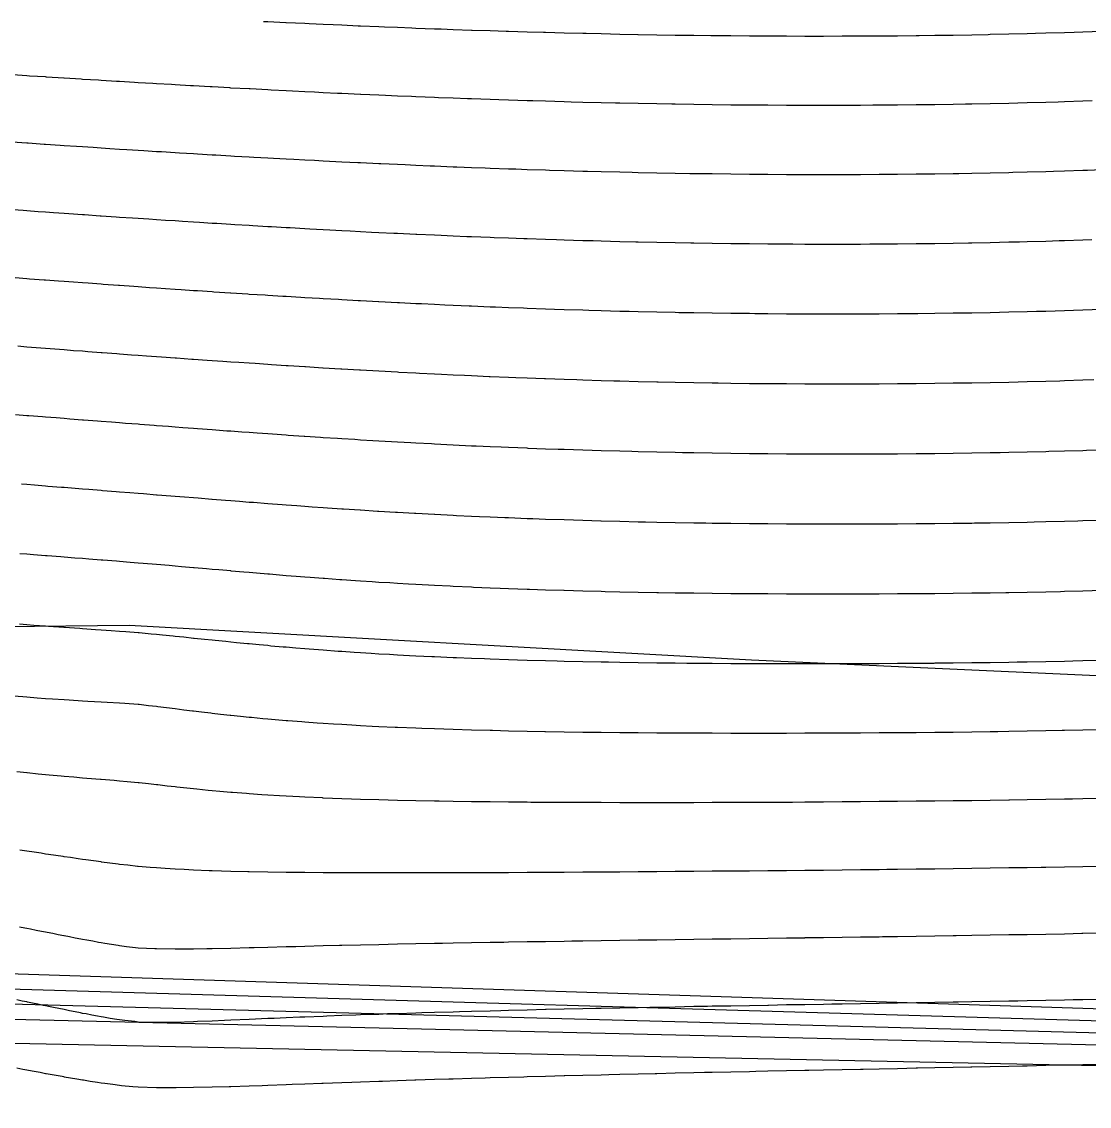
# Model space of a CAD drawing. Header units: metres. Extents: x 0 to 7092, y 40 to 458.
# Drawn here: x 4690.8 to 4811.9, y 40 to 163 of the extents above; entities that cross this region are included whole.
import ezdxf

# ---------------------------------------------------------------- set-up
doc = ezdxf.new("R2010")
doc.units = ezdxf.units.M

msp = doc.modelspace()

# ---------------------------------------------------------------- linework, layer by layer
at = {"color": 1}
msp.add_lwpolyline([(4645.58, 93.96), (4702.97, 94.56), (4702.97, 94.56), (4702.97, 94.56), (4702.97, 94.56), (4702.97, 94.56), (4702.97, 94.56), (4702.97, 94.56), (4773.55, 90.62), (4773.55, 90.62), (4773.55, 90.62), (4773.55, 90.62), (4773.55, 90.62), (4773.55, 90.62), (4832.75, 87.95)], dxfattribs=at)
at = {"layer": 'Contour_Level_10'}
msp.add_lwpolyline([(4813.25, 106.44), (4811.15, 106.38), (4810.59, 106.36), (4809.05, 106.32), (4806.94, 106.27), (4805.63, 106.24), (4804.84, 106.22), (4802.74, 106.18), (4800.64, 106.14), (4798.87, 106.12), (4798.54, 106.11), (4796.44, 106.08), (4794.34, 106.06), (4792.24, 106.04), (4790.14, 106.03), (4788.03, 106.02), (4785.93, 106.01), (4783.83, 106.01), (4781.73, 106.01), (4779.63, 106.02), (4777.53, 106.03), (4775.43, 106.04), (4773.33, 106.06), (4771.23, 106.08), (4769.12, 106.11), (4768.39, 106.12), (4767.02, 106.14), (4764.92, 106.17), (4762.82, 106.21), (4761.53, 106.24), (4760.72, 106.26), (4758.62, 106.31), (4756.52, 106.36), (4756.46, 106.36), (4754.42, 106.42), (4752.32, 106.49), (4752.32, 106.49), (4750.21, 106.56), (4748.76, 106.61), (4748.11, 106.63), (4746.01, 106.72), (4745.59, 106.73), (4743.91, 106.8), (4742.73, 106.86), (4741.81, 106.9), (4740.09, 106.98), (4739.71, 107), (4737.63, 107.1), (4737.61, 107.1), (4735.51, 107.22), (4735.35, 107.23), (4733.41, 107.34), (4733.19, 107.35), (4731.3, 107.46), (4731.13, 107.47), (4729.2, 107.59), (4729.17, 107.59), (4727.29, 107.72), (4727.1, 107.73), (4725.48, 107.84), (4725, 107.87), (4723.72, 107.96), (4722.9, 108.02), (4722.01, 108.09), (4720.8, 108.18), (4720.33, 108.21), (4718.7, 108.33), (4718.69, 108.33), (4717.08, 108.46), (4716.6, 108.49), (4715.49, 108.58), (4714.5, 108.66), (4713.92, 108.7), (4712.39, 108.82), (4712.36, 108.83), (4710.81, 108.95), (4710.29, 108.99), (4709.26, 109.07), (4708.19, 109.16), (4707.71, 109.2), (4706.16, 109.32), (4706.09, 109.32), (4704.61, 109.44), (4703.99, 109.49), (4703.06, 109.56), (4701.89, 109.66), (4701.5, 109.69), (4699.95, 109.81), (4699.79, 109.82), (4698.39, 109.93), (4697.69, 109.99), (4696.84, 110.06), (4695.59, 110.16), (4695.3, 110.18), (4693.77, 110.3), (4693.48, 110.33), (4692.25, 110.43), (4691.38, 110.5), (4690.75, 110.55)], dxfattribs=at)
at = {"layer": 'Contour_Level_11'}
msp.add_lwpolyline([(4813.25, 98.48), (4811.15, 98.42), (4809.05, 98.37), (4808.6, 98.36), (4806.94, 98.32), (4804.84, 98.28), (4802.74, 98.24), (4802.4, 98.24), (4800.64, 98.21), (4798.54, 98.18), (4796.44, 98.15), (4794.34, 98.13), (4792.39, 98.11), (4792.24, 98.11), (4790.14, 98.1), (4788.03, 98.09), (4785.93, 98.08), (4783.83, 98.08), (4781.73, 98.08), (4779.63, 98.08), (4777.53, 98.09), (4775.43, 98.1), (4773.33, 98.11), (4772.89, 98.11), (4771.23, 98.13), (4769.12, 98.15), (4767.02, 98.18), (4764.92, 98.21), (4763, 98.24), (4762.82, 98.24), (4760.72, 98.28), (4758.62, 98.32), (4756.95, 98.36), (4756.52, 98.37), (4754.42, 98.42), (4752.32, 98.48), (4752.26, 98.48), (4750.21, 98.55), (4748.39, 98.61), (4748.11, 98.62), (4746.01, 98.69), (4745.04, 98.73), (4743.91, 98.77), (4742.05, 98.85), (4741.81, 98.86), (4739.71, 98.96), (4739.37, 98.98), (4737.61, 99.06), (4736.92, 99.1), (4735.51, 99.17), (4734.65, 99.22), (4733.41, 99.29), (4732.53, 99.35), (4731.3, 99.42), (4730.54, 99.47), (4729.2, 99.55), (4728.66, 99.59), (4727.1, 99.7), (4726.86, 99.71), (4725.15, 99.84), (4725, 99.85), (4723.51, 99.96), (4722.9, 100.01), (4721.93, 100.08), (4720.8, 100.17), (4720.39, 100.21), (4718.89, 100.33), (4718.7, 100.35), (4717.42, 100.45), (4716.6, 100.52), (4715.98, 100.58), (4714.56, 100.7), (4714.5, 100.71), (4713.15, 100.82), (4712.39, 100.89), (4711.75, 100.95), (4710.35, 101.07), (4710.29, 101.07), (4708.93, 101.19), (4708.19, 101.26), (4707.51, 101.32), (4706.09, 101.44), (4706.06, 101.44), (4704.58, 101.56), (4703.99, 101.61), (4703.08, 101.68), (4701.89, 101.78), (4701.55, 101.81), (4699.99, 101.93), (4699.79, 101.95), (4698.41, 102.05), (4697.69, 102.11), (4696.82, 102.18), (4695.59, 102.27), (4695.24, 102.3), (4693.66, 102.42), (4693.48, 102.44), (4692.11, 102.55), (4691.38, 102.6), (4690.58, 102.67)], dxfattribs=at)
at = {"layer": 'Contour_Level_12'}
msp.add_lwpolyline([(4813.25, 90.56), (4811.15, 90.51), (4810.02, 90.48), (4809.05, 90.46), (4806.94, 90.42), (4804.84, 90.38), (4803.68, 90.36), (4802.74, 90.34), (4800.64, 90.31), (4798.54, 90.28), (4796.44, 90.26), (4794.34, 90.24), (4794.24, 90.23), (4792.24, 90.22), (4790.14, 90.2), (4788.03, 90.19), (4785.93, 90.18), (4783.83, 90.17), (4781.73, 90.17), (4779.63, 90.17), (4777.53, 90.17), (4775.43, 90.17), (4773.33, 90.18), (4771.23, 90.19), (4769.12, 90.21), (4767.02, 90.23), (4766.24, 90.23), (4764.92, 90.25), (4762.82, 90.27), (4760.72, 90.3), (4758.62, 90.33), (4757.35, 90.36), (4756.52, 90.37), (4754.42, 90.41), (4752.32, 90.46), (4751.52, 90.48), (4750.21, 90.51), (4748.11, 90.57), (4747.02, 90.6), (4746.01, 90.63), (4743.91, 90.7), (4743.29, 90.73), (4741.81, 90.78), (4740.09, 90.85), (4739.71, 90.87), (4737.61, 90.96), (4737.29, 90.97), (4735.51, 91.06), (4734.78, 91.1), (4733.41, 91.17), (4732.51, 91.22), (4731.3, 91.29), (4730.42, 91.34), (4729.2, 91.42), (4728.49, 91.47), (4727.1, 91.56), (4726.68, 91.59), (4725, 91.71), (4724.98, 91.71), (4723.4, 91.83), (4722.9, 91.87), (4721.89, 91.96), (4720.8, 92.05), (4720.43, 92.08), (4719.05, 92.2), (4718.7, 92.24), (4717.72, 92.33), (4716.6, 92.43), (4716.41, 92.45), (4715.16, 92.57), (4714.5, 92.64), (4713.93, 92.7), (4712.72, 92.82), (4712.39, 92.85), (4711.53, 92.94), (4710.34, 93.07), (4710.29, 93.07), (4709.16, 93.19), (4708.19, 93.29), (4707.96, 93.31), (4706.74, 93.44), (4706.09, 93.5), (4705.46, 93.56), (4704.13, 93.68), (4703.99, 93.69), (4702.59, 93.8), (4701.89, 93.86), (4700.93, 93.93), (4699.79, 94.01), (4699.17, 94.05), (4697.69, 94.15), (4697.37, 94.17), (4695.59, 94.3), (4695.58, 94.3), (4693.84, 94.42), (4693.48, 94.45), (4692.16, 94.54), (4691.38, 94.6), (4690.54, 94.67)], dxfattribs=at)
at = {"layer": 'Contour_Level_13'}
msp.add_lwpolyline([(4813.25, 82.7), (4811.15, 82.65), (4809.05, 82.61), (4808.81, 82.6), (4806.94, 82.57), (4804.84, 82.53), (4802.74, 82.5), (4801.52, 82.48), (4800.64, 82.46), (4798.54, 82.44), (4796.44, 82.41), (4794.34, 82.39), (4792.24, 82.37), (4790.49, 82.35), (4790.14, 82.35), (4788.03, 82.34), (4785.93, 82.32), (4783.83, 82.31), (4781.73, 82.3), (4779.63, 82.3), (4777.53, 82.29), (4775.43, 82.29), (4773.33, 82.29), (4771.23, 82.29), (4769.12, 82.3), (4767.02, 82.3), (4764.92, 82.32), (4762.82, 82.33), (4760.72, 82.34), (4759.57, 82.35), (4758.62, 82.36), (4756.52, 82.39), (4754.42, 82.41), (4752.32, 82.44), (4750.21, 82.48), (4750.11, 82.48), (4748.11, 82.51), (4746.01, 82.56), (4744.2, 82.6), (4743.91, 82.61), (4741.81, 82.66), (4739.74, 82.72), (4739.71, 82.72), (4737.61, 82.79), (4736.17, 82.85), (4735.51, 82.87), (4733.41, 82.96), (4733.14, 82.97), (4731.3, 83.05), (4730.54, 83.09), (4729.2, 83.16), (4728.23, 83.22), (4727.1, 83.28), (4726.17, 83.34), (4725, 83.41), (4724.29, 83.46), (4722.9, 83.56), (4722.57, 83.59), (4720.99, 83.71), (4720.8, 83.72), (4719.53, 83.83), (4718.7, 83.9), (4718.15, 83.95), (4716.84, 84.08), (4716.6, 84.1), (4715.62, 84.2), (4714.5, 84.32), (4714.43, 84.32), (4713.32, 84.45), (4712.39, 84.55), (4712.23, 84.57), (4711.2, 84.69), (4710.29, 84.8), (4710.17, 84.82), (4709.18, 84.94), (4708.19, 85.06), (4708.19, 85.06), (4707.21, 85.19), (4706.22, 85.31), (4706.09, 85.33), (4705.17, 85.43), (4704.11, 85.56), (4703.99, 85.57), (4702.48, 85.68), (4701.89, 85.72), (4700.47, 85.8), (4699.79, 85.84), (4698.28, 85.92), (4697.69, 85.96), (4696.19, 86.05), (4695.59, 86.08), (4694.28, 86.17), (4693.48, 86.22), (4692.53, 86.29), (4691.38, 86.38), (4690.9, 86.42), (4689.37, 86.54)], dxfattribs=at)
at = {"layer": 'Contour_Level_14'}
msp.add_lwpolyline([(4813.25, 74.91), (4811.15, 74.87), (4809.96, 74.84), (4809.05, 74.83), (4806.94, 74.79), (4804.84, 74.75), (4802.83, 74.72), (4802.74, 74.72), (4800.64, 74.69), (4798.54, 74.66), (4796.44, 74.63), (4794.34, 74.61), (4793.29, 74.6), (4792.24, 74.59), (4790.14, 74.57), (4788.03, 74.55), (4785.93, 74.53), (4783.83, 74.51), (4781.73, 74.5), (4779.63, 74.48), (4778.21, 74.47), (4777.53, 74.47), (4775.43, 74.46), (4773.33, 74.45), (4771.23, 74.44), (4769.12, 74.44), (4767.02, 74.43), (4764.92, 74.43), (4762.82, 74.43), (4760.72, 74.43), (4758.62, 74.43), (4756.52, 74.44), (4754.42, 74.44), (4752.32, 74.45), (4750.21, 74.46), (4748.54, 74.47), (4748.11, 74.48), (4746.01, 74.5), (4743.91, 74.52), (4741.81, 74.54), (4739.71, 74.57), (4738.14, 74.6), (4737.61, 74.61), (4735.51, 74.65), (4733.41, 74.69), (4732.34, 74.72), (4731.3, 74.75), (4729.2, 74.81), (4728.19, 74.84), (4727.1, 74.88), (4725, 74.96), (4724.92, 74.97), (4722.9, 75.06), (4722.28, 75.09), (4720.8, 75.17), (4720.02, 75.21), (4718.7, 75.29), (4718.04, 75.34), (4716.6, 75.43), (4716.27, 75.46), (4714.69, 75.58), (4714.5, 75.6), (4713.26, 75.71), (4712.39, 75.78), (4711.92, 75.83), (4710.67, 75.95), (4710.29, 75.99), (4709.5, 76.08), (4708.37, 76.2), (4708.19, 76.22), (4707.29, 76.32), (4706.24, 76.44), (4706.09, 76.46), (4705.17, 76.57), (4704.1, 76.69), (4703.99, 76.7), (4702.74, 76.81), (4701.89, 76.89), (4701.28, 76.94), (4699.79, 77.05), (4699.71, 77.06), (4698.16, 77.18), (4697.69, 77.22), (4696.69, 77.31), (4695.59, 77.4), (4695.26, 77.43), (4693.92, 77.55), (4693.48, 77.59), (4692.65, 77.68), (4691.4, 77.8), (4691.38, 77.8), (4690.24, 77.92)], dxfattribs=at)
at = {"layer": 'Contour_Level_15'}
msp.add_lwpolyline([(4812.91, 67.21), (4811.15, 67.17), (4809.05, 67.13), (4806.94, 67.1), (4806.43, 67.09), (4804.84, 67.06), (4802.74, 67.03), (4800.64, 66.99), (4798.55, 66.96), (4798.54, 66.96), (4796.44, 66.93), (4794.34, 66.91), (4792.24, 66.88), (4790.14, 66.86), (4788.91, 66.84), (4788.03, 66.83), (4785.93, 66.81), (4783.83, 66.78), (4781.73, 66.76), (4779.63, 66.74), (4777.53, 66.72), (4777.17, 66.72), (4775.43, 66.7), (4773.33, 66.68), (4771.23, 66.66), (4769.12, 66.65), (4767.02, 66.63), (4764.92, 66.61), (4762.82, 66.6), (4762.6, 66.59), (4760.72, 66.58), (4758.62, 66.57), (4756.52, 66.55), (4754.42, 66.54), (4752.32, 66.53), (4750.21, 66.51), (4748.11, 66.5), (4746.01, 66.49), (4743.91, 66.48), (4741.81, 66.48), (4740.41, 66.47), (4739.71, 66.47), (4737.61, 66.46), (4735.51, 66.46), (4733.41, 66.46), (4731.3, 66.46), (4729.2, 66.46), (4727.3, 66.47), (4727.1, 66.47), (4725, 66.48), (4722.9, 66.5), (4720.8, 66.52), (4718.7, 66.55), (4716.6, 66.59), (4716.43, 66.59), (4714.5, 66.64), (4712.39, 66.71), (4712.07, 66.72), (4710.29, 66.79), (4709.21, 66.84), (4708.19, 66.89), (4707.06, 66.96), (4706.09, 67.03), (4705.36, 67.09), (4703.99, 67.2), (4703.91, 67.21), (4702.81, 67.33), (4701.89, 67.44), (4701.73, 67.46), (4700.78, 67.58), (4699.83, 67.7), (4699.79, 67.71), (4698.94, 67.83), (4698.05, 67.95), (4697.69, 68), (4697.19, 68.07), (4696.34, 68.2), (4695.59, 68.3), (4695.48, 68.32), (4694.66, 68.44), (4693.83, 68.56), (4693.48, 68.61), (4693.01, 68.69), (4692.2, 68.81), (4691.38, 68.93), (4691.38, 68.93), (4690.58, 69.06)], dxfattribs=at)
at = {"layer": 'Contour_Level_16'}
msp.add_lwpolyline([(4813.25, 59.62), (4811.15, 59.58), (4811.04, 59.58), (4809.05, 59.54), (4806.94, 59.5), (4804.84, 59.46), (4804.36, 59.45), (4802.74, 59.43), (4800.64, 59.39), (4798.54, 59.36), (4796.79, 59.33), (4796.44, 59.32), (4794.34, 59.29), (4792.24, 59.26), (4790.14, 59.23), (4788.43, 59.21), (4788.03, 59.2), (4785.93, 59.17), (4783.83, 59.14), (4781.73, 59.11), (4779.63, 59.09), (4779.56, 59.08), (4777.53, 59.06), (4775.43, 59.03), (4773.33, 59), (4771.23, 58.97), (4770.5, 58.96), (4769.12, 58.94), (4767.02, 58.91), (4764.92, 58.88), (4762.82, 58.85), (4761.61, 58.84), (4760.72, 58.83), (4758.62, 58.8), (4756.52, 58.76), (4754.42, 58.73), (4753.2, 58.71), (4752.32, 58.7), (4750.21, 58.67), (4748.11, 58.64), (4746.01, 58.6), (4745.47, 58.59), (4743.91, 58.57), (4741.81, 58.53), (4739.71, 58.49), (4738.52, 58.47), (4737.61, 58.45), (4735.51, 58.41), (4733.41, 58.37), (4732.34, 58.35), (4731.3, 58.32), (4729.2, 58.28), (4727.1, 58.23), (4726.84, 58.22), (4725, 58.18), (4722.9, 58.13), (4721.88, 58.1), (4720.8, 58.07), (4718.7, 58.02), (4717.15, 57.98), (4716.6, 57.96), (4714.5, 57.91), (4712.39, 57.86), (4711.79, 57.85), (4710.29, 57.83), (4708.19, 57.82), (4706.09, 57.84), (4705.89, 57.85), (4703.99, 57.94), (4703.7, 57.98), (4702.69, 58.1), (4701.89, 58.2), (4701.74, 58.22), (4700.99, 58.35), (4700.23, 58.47), (4699.79, 58.54), (4699.51, 58.59), (4698.84, 58.71), (4698.16, 58.84), (4697.69, 58.92), (4697.49, 58.96), (4696.85, 59.08), (4696.21, 59.21), (4695.59, 59.33), (4695.56, 59.33), (4694.94, 59.45), (4694.31, 59.58), (4693.67, 59.7), (4693.48, 59.74), (4693.05, 59.82), (4692.42, 59.95), (4691.79, 60.07), (4691.38, 60.15), (4691.16, 60.19), (4690.54, 60.32)], dxfattribs=at)
at = {"layer": 'Contour_Level_17'}
msp.add_lwpolyline([(4813.25, 52.13), (4811.15, 52.09), (4810.05, 52.07), (4809.05, 52.05), (4806.94, 52), (4804.84, 51.96), (4803.76, 51.94), (4802.74, 51.92), (4800.64, 51.89), (4798.54, 51.85), (4796.99, 51.82), (4796.44, 51.81), (4794.34, 51.77), (4792.24, 51.74), (4790.14, 51.7), (4789.9, 51.7), (4788.03, 51.66), (4785.93, 51.63), (4783.83, 51.59), (4782.67, 51.57), (4781.73, 51.56), (4779.63, 51.52), (4777.53, 51.49), (4775.51, 51.45), (4775.43, 51.45), (4773.33, 51.41), (4771.23, 51.37), (4769.12, 51.34), (4768.58, 51.33), (4767.02, 51.3), (4764.92, 51.26), (4762.82, 51.22), (4762.02, 51.2), (4760.72, 51.18), (4758.62, 51.14), (4756.52, 51.09), (4755.9, 51.08), (4754.42, 51.05), (4752.32, 51), (4750.26, 50.96), (4750.21, 50.96), (4748.11, 50.91), (4746.01, 50.86), (4745.12, 50.83), (4743.91, 50.8), (4741.81, 50.75), (4740.43, 50.71), (4739.71, 50.69), (4737.61, 50.63), (4736.16, 50.59), (4735.51, 50.57), (4733.41, 50.5), (4732.27, 50.47), (4731.3, 50.43), (4729.2, 50.36), (4728.69, 50.34), (4727.1, 50.28), (4725.4, 50.22), (4725, 50.2), (4722.9, 50.12), (4722.32, 50.1), (4720.8, 50.03), (4719.41, 49.97), (4718.7, 49.94), (4716.6, 49.85), (4716.6, 49.85), (4714.5, 49.76), (4713.78, 49.73), (4712.39, 49.67), (4710.74, 49.6), (4710.29, 49.59), (4708.19, 49.52), (4706.09, 49.5), (4703.99, 49.56), (4703.61, 49.6), (4702.5, 49.73), (4701.89, 49.8), (4701.56, 49.85), (4700.82, 49.97), (4700.08, 50.1), (4699.79, 50.14), (4699.39, 50.22), (4698.74, 50.34), (4698.09, 50.47), (4697.69, 50.54), (4697.45, 50.59), (4696.84, 50.71), (4696.22, 50.83), (4695.61, 50.96), (4695.59, 50.96), (4695.01, 51.08), (4694.41, 51.2), (4693.81, 51.33), (4693.48, 51.39), (4693.21, 51.45), (4692.62, 51.57), (4692.03, 51.7), (4691.44, 51.82), (4691.38, 51.83), (4690.84, 51.94), (4690.25, 52.07)], dxfattribs=at)
at = {"layer": 'Contour_Level_18'}
msp.add_lwpolyline([(4813.25, 44.76), (4811.15, 44.71), (4809.9, 44.68), (4809.05, 44.66), (4806.94, 44.61), (4804.84, 44.57), (4804.32, 44.56), (4802.74, 44.52), (4800.64, 44.48), (4798.54, 44.43), (4798.45, 44.43), (4796.44, 44.39), (4794.34, 44.35), (4792.38, 44.31), (4792.24, 44.31), (4790.14, 44.26), (4788.03, 44.22), (4786.22, 44.19), (4785.93, 44.18), (4783.83, 44.14), (4781.73, 44.1), (4780.08, 44.06), (4779.63, 44.05), (4777.53, 44.01), (4775.43, 43.97), (4774.05, 43.94), (4773.33, 43.92), (4771.23, 43.88), (4769.12, 43.84), (4768.22, 43.82), (4767.02, 43.79), (4764.92, 43.74), (4762.82, 43.7), (4762.64, 43.69), (4760.72, 43.65), (4758.62, 43.6), (4757.37, 43.57), (4756.52, 43.55), (4754.42, 43.5), (4752.39, 43.45), (4752.32, 43.45), (4750.21, 43.39), (4748.11, 43.34), (4747.73, 43.32), (4746.01, 43.28), (4743.91, 43.22), (4743.35, 43.2), (4741.81, 43.16), (4739.71, 43.09), (4739.25, 43.08), (4737.61, 43.03), (4735.51, 42.96), (4735.38, 42.95), (4733.41, 42.89), (4731.72, 42.83), (4731.3, 42.82), (4729.2, 42.74), (4728.22, 42.71), (4727.1, 42.67), (4725, 42.59), (4724.83, 42.59), (4722.9, 42.51), (4721.48, 42.46), (4720.8, 42.44), (4718.7, 42.36), (4718.05, 42.34), (4716.6, 42.29), (4714.5, 42.22), (4714.31, 42.22), (4712.39, 42.16), (4710.29, 42.12), (4708.32, 42.09), (4708.19, 42.09), (4707.63, 42.09), (4706.09, 42.1), (4703.99, 42.16), (4703.39, 42.22), (4702.09, 42.34), (4701.89, 42.36), (4701.11, 42.46), (4700.21, 42.59), (4699.79, 42.64), (4699.37, 42.71), (4698.57, 42.83), (4697.79, 42.95), (4697.69, 42.97), (4697.05, 43.08), (4696.33, 43.2), (4695.61, 43.32), (4695.59, 43.33), (4694.92, 43.45), (4694.23, 43.57), (4693.55, 43.69), (4693.48, 43.7), (4692.88, 43.82), (4692.21, 43.94), (4691.55, 44.06), (4691.38, 44.09), (4690.9, 44.19), (4690.25, 44.31)], dxfattribs=at)
at = {"layer": 'Contour_Level_19'}
msp.add_lwpolyline([(3386.6, 97), (5157.42, 40)], dxfattribs=at)
at = {"layer": 'Contour_Level_20'}
msp.add_lwpolyline([(3386.6, 91.76), (5141.49, 40)], dxfattribs=at)
at = {"layer": 'Contour_Level_21'}
msp.add_lwpolyline([(3386.6, 86.31), (5126, 40)], dxfattribs=at)
at = {"layer": 'Contour_Level_22'}
msp.add_lwpolyline([(3386.6, 80.45), (5110.37, 40)], dxfattribs=at)
at = {"layer": 'Contour_Level_23'}
msp.add_lwpolyline([(3386.6, 74.05), (5037.4, 40)], dxfattribs=at)
at = {"layer": 'Contour_Level_3'}
msp.add_lwpolyline([(4813.25, 161.87), (4811.15, 161.8), (4810.16, 161.77), (4809.05, 161.73), (4806.94, 161.68), (4805.79, 161.65), (4804.84, 161.62), (4802.74, 161.57), (4800.64, 161.53), (4800.42, 161.52), (4798.54, 161.49), (4796.44, 161.45), (4794.34, 161.42), (4792.6, 161.4), (4792.24, 161.39), (4790.14, 161.37), (4788.03, 161.36), (4785.93, 161.34), (4783.83, 161.34), (4781.73, 161.33), (4779.63, 161.33), (4777.53, 161.34), (4775.43, 161.35), (4773.33, 161.36), (4771.23, 161.38), (4769.12, 161.4), (4768.95, 161.4), (4767.02, 161.42), (4764.92, 161.45), (4762.82, 161.48), (4760.72, 161.52), (4760.67, 161.52), (4758.62, 161.56), (4756.52, 161.61), (4754.82, 161.65), (4754.42, 161.65), (4752.32, 161.71), (4750.21, 161.76), (4749.97, 161.77), (4748.11, 161.82), (4746.01, 161.88), (4745.73, 161.89), (4743.91, 161.95), (4741.89, 162.02), (4741.81, 162.02), (4739.71, 162.09), (4738.36, 162.14), (4737.61, 162.17), (4735.51, 162.24), (4735.05, 162.26), (4733.41, 162.33), (4731.94, 162.38), (4731.3, 162.41), (4729.2, 162.5), (4728.97, 162.51), (4727.1, 162.59), (4726.13, 162.63), (4725, 162.68), (4723.39, 162.75), (4722.9, 162.78), (4720.8, 162.87), (4720.75, 162.88), (4718.7, 162.98), (4718.2, 163)], dxfattribs=at)
at = {"layer": 'Contour_Level_4'}
msp.add_lwpolyline([(4812.2, 154.01), (4811.15, 153.98), (4809.05, 153.91), (4808.35, 153.89), (4806.94, 153.85), (4804.84, 153.79), (4803.76, 153.77), (4802.74, 153.74), (4800.64, 153.7), (4798.54, 153.65), (4797.85, 153.64), (4796.44, 153.62), (4794.34, 153.59), (4792.24, 153.56), (4790.14, 153.54), (4788.03, 153.52), (4787.34, 153.52), (4785.93, 153.51), (4783.83, 153.5), (4781.73, 153.5), (4779.63, 153.5), (4777.53, 153.51), (4775.43, 153.52), (4775.42, 153.52), (4773.33, 153.53), (4771.23, 153.55), (4769.12, 153.58), (4767.02, 153.6), (4764.92, 153.64), (4764.51, 153.64), (4762.82, 153.67), (4760.72, 153.71), (4758.62, 153.75), (4758.14, 153.77), (4756.52, 153.8), (4754.42, 153.85), (4753.1, 153.89), (4752.32, 153.91), (4750.21, 153.97), (4748.77, 154.01), (4748.11, 154.03), (4746.01, 154.1), (4744.9, 154.14), (4743.91, 154.17), (4741.81, 154.24), (4741.36, 154.26), (4739.71, 154.32), (4738.08, 154.38), (4737.61, 154.4), (4735.51, 154.48), (4734.99, 154.5), (4733.41, 154.57), (4732.07, 154.63), (4731.3, 154.66), (4729.26, 154.75), (4729.2, 154.75), (4727.1, 154.85), (4726.59, 154.87), (4725, 154.95), (4724.01, 155), (4722.9, 155.05), (4721.5, 155.12), (4720.8, 155.16), (4719.08, 155.24), (4718.7, 155.26), (4716.71, 155.37), (4716.6, 155.37), (4714.5, 155.48), (4714.41, 155.49), (4712.39, 155.6), (4712.16, 155.61), (4710.29, 155.72), (4709.95, 155.74), (4708.19, 155.84), (4707.79, 155.86), (4706.09, 155.96), (4705.67, 155.98), (4703.99, 156.08), (4703.59, 156.11), (4701.89, 156.21), (4701.53, 156.23), (4699.79, 156.33), (4699.51, 156.35), (4697.69, 156.46), (4697.52, 156.47), (4695.59, 156.6), (4695.55, 156.6), (4693.61, 156.72), (4693.48, 156.73), (4691.69, 156.84), (4691.38, 156.86), (4689.8, 156.97)], dxfattribs=at)
at = {"layer": 'Contour_Level_5'}
msp.add_lwpolyline([(4813.25, 146.19), (4811.66, 146.13), (4811.15, 146.11), (4809.05, 146.05), (4807.8, 146.01), (4806.94, 145.98), (4804.84, 145.93), (4803.19, 145.89), (4802.74, 145.87), (4800.64, 145.83), (4798.54, 145.79), (4797.08, 145.76), (4796.44, 145.75), (4794.34, 145.72), (4792.24, 145.7), (4790.14, 145.67), (4788.03, 145.66), (4785.93, 145.65), (4783.83, 145.64), (4781.73, 145.64), (4779.63, 145.64), (4777.53, 145.65), (4775.43, 145.66), (4773.33, 145.68), (4771.23, 145.7), (4769.12, 145.73), (4767.02, 145.76), (4766.56, 145.76), (4764.92, 145.79), (4762.82, 145.83), (4760.72, 145.87), (4760.02, 145.89), (4758.62, 145.92), (4756.52, 145.97), (4754.96, 146.01), (4754.42, 146.02), (4752.32, 146.08), (4750.65, 146.13), (4750.21, 146.15), (4748.11, 146.21), (4746.84, 146.26), (4746.01, 146.28), (4743.91, 146.36), (4743.36, 146.38), (4741.81, 146.44), (4740.14, 146.5), (4739.71, 146.52), (4737.61, 146.6), (4737.12, 146.62), (4735.51, 146.69), (4734.27, 146.75), (4733.41, 146.79), (4731.54, 146.87), (4731.3, 146.88), (4729.2, 146.98), (4728.93, 146.99), (4727.1, 147.08), (4726.43, 147.12), (4725, 147.19), (4724, 147.24), (4722.9, 147.3), (4721.65, 147.36), (4720.8, 147.41), (4719.36, 147.49), (4718.7, 147.52), (4717.12, 147.61), (4716.6, 147.64), (4714.94, 147.73), (4714.5, 147.76), (4712.81, 147.86), (4712.39, 147.88), (4710.72, 147.98), (4710.29, 148), (4708.67, 148.1), (4708.19, 148.13), (4706.65, 148.23), (4706.09, 148.26), (4704.66, 148.35), (4703.99, 148.39), (4702.71, 148.47), (4701.89, 148.52), (4700.78, 148.59), (4699.79, 148.66), (4698.88, 148.72), (4697.69, 148.8), (4697.01, 148.84), (4695.59, 148.93), (4695.15, 148.96), (4693.48, 149.08), (4693.32, 149.09), (4691.51, 149.21), (4691.38, 149.22), (4689.72, 149.33)], dxfattribs=at)
at = {"layer": 'Contour_Level_6'}
msp.add_lwpolyline([(4812.18, 138.25), (4811.15, 138.22), (4809.05, 138.15), (4808.45, 138.13), (4806.94, 138.08), (4804.84, 138.03), (4803.98, 138.01), (4802.74, 137.98), (4800.64, 137.93), (4798.54, 137.89), (4798.16, 137.88), (4796.44, 137.85), (4794.34, 137.82), (4792.24, 137.8), (4790.14, 137.78), (4788.03, 137.76), (4786.99, 137.76), (4785.93, 137.75), (4783.83, 137.75), (4781.73, 137.75), (4779.63, 137.75), (4778.27, 137.76), (4777.53, 137.76), (4775.43, 137.78), (4773.33, 137.8), (4771.23, 137.82), (4769.12, 137.85), (4767.02, 137.88), (4766.7, 137.88), (4764.92, 137.91), (4762.82, 137.95), (4760.72, 138), (4760.46, 138.01), (4758.62, 138.05), (4756.52, 138.1), (4755.59, 138.13), (4754.42, 138.16), (4752.32, 138.22), (4751.44, 138.25), (4750.21, 138.29), (4748.11, 138.36), (4747.74, 138.38), (4746.01, 138.44), (4744.38, 138.5), (4743.91, 138.52), (4741.81, 138.6), (4741.28, 138.62), (4739.71, 138.69), (4738.37, 138.74), (4737.61, 138.78), (4735.6, 138.87), (4735.51, 138.87), (4733.41, 138.97), (4732.99, 138.99), (4731.3, 139.07), (4730.48, 139.11), (4729.2, 139.18), (4728.06, 139.24), (4727.1, 139.29), (4725.72, 139.36), (4725, 139.4), (4723.46, 139.48), (4722.9, 139.51), (4721.25, 139.61), (4720.8, 139.63), (4719.11, 139.73), (4718.7, 139.75), (4717.01, 139.85), (4716.6, 139.88), (4714.95, 139.98), (4714.5, 140), (4712.94, 140.1), (4712.39, 140.13), (4710.96, 140.22), (4710.29, 140.26), (4709.01, 140.35), (4708.19, 140.4), (4707.1, 140.47), (4706.09, 140.53), (4705.21, 140.59), (4703.99, 140.67), (4703.35, 140.71), (4701.89, 140.81), (4701.52, 140.84), (4699.79, 140.96), (4699.7, 140.96), (4697.92, 141.08), (4697.69, 141.1), (4696.15, 141.21), (4695.59, 141.25), (4694.4, 141.33), (4693.48, 141.4), (4692.67, 141.45), (4691.38, 141.55), (4690.96, 141.58), (4689.28, 141.7)], dxfattribs=at)
at = {"layer": 'Contour_Level_7'}
msp.add_lwpolyline([(4813.25, 130.36), (4811.15, 130.28), (4810.07, 130.25), (4809.05, 130.22), (4806.94, 130.15), (4805.89, 130.13), (4804.84, 130.1), (4802.74, 130.05), (4800.64, 130), (4800.63, 130), (4798.54, 129.96), (4796.44, 129.93), (4794.34, 129.9), (4792.42, 129.88), (4792.24, 129.88), (4790.14, 129.86), (4788.03, 129.85), (4785.93, 129.84), (4783.83, 129.83), (4781.73, 129.83), (4779.63, 129.84), (4777.53, 129.85), (4775.43, 129.87), (4773.93, 129.88), (4773.33, 129.89), (4771.23, 129.91), (4769.12, 129.94), (4767.02, 129.97), (4765.34, 130), (4764.92, 130.01), (4762.82, 130.05), (4760.72, 130.1), (4759.69, 130.13), (4758.62, 130.15), (4756.52, 130.21), (4755.13, 130.25), (4754.42, 130.27), (4752.32, 130.34), (4751.21, 130.37), (4750.21, 130.41), (4748.11, 130.48), (4747.7, 130.5), (4746.01, 130.56), (4744.51, 130.62), (4743.91, 130.64), (4741.81, 130.73), (4741.54, 130.74), (4739.71, 130.82), (4738.77, 130.86), (4737.61, 130.92), (4736.15, 130.99), (4735.51, 131.02), (4733.64, 131.11), (4733.41, 131.12), (4731.3, 131.23), (4731.24, 131.23), (4729.2, 131.34), (4728.94, 131.36), (4727.1, 131.46), (4726.71, 131.48), (4725, 131.58), (4724.55, 131.6), (4722.9, 131.7), (4722.45, 131.73), (4720.8, 131.83), (4720.39, 131.85), (4718.7, 131.95), (4718.39, 131.97), (4716.6, 132.08), (4716.42, 132.1), (4714.5, 132.22), (4714.49, 132.22), (4712.59, 132.34), (4712.39, 132.36), (4710.73, 132.47), (4710.29, 132.49), (4708.89, 132.59), (4708.19, 132.64), (4707.08, 132.71), (4706.09, 132.78), (4705.29, 132.83), (4703.99, 132.92), (4703.52, 132.96), (4701.89, 133.07), (4701.77, 133.08), (4700.04, 133.2), (4699.79, 133.22), (4698.34, 133.33), (4697.69, 133.37), (4696.65, 133.45), (4695.59, 133.53), (4694.97, 133.57), (4693.48, 133.68), (4693.32, 133.7), (4691.68, 133.82), (4691.38, 133.84), (4690.06, 133.94)], dxfattribs=at)
at = {"layer": 'Contour_Level_8'}
msp.add_lwpolyline([(4812.41, 122.37), (4811.15, 122.33), (4809.05, 122.26), (4808.54, 122.25), (4806.94, 122.2), (4804.84, 122.15), (4803.8, 122.12), (4802.74, 122.1), (4800.64, 122.06), (4798.54, 122.02), (4797.31, 122), (4796.44, 121.99), (4794.34, 121.96), (4792.24, 121.94), (4790.14, 121.92), (4788.03, 121.91), (4785.93, 121.9), (4783.83, 121.9), (4781.73, 121.9), (4779.63, 121.91), (4777.53, 121.92), (4775.43, 121.93), (4773.33, 121.95), (4771.23, 121.98), (4769.8, 122), (4769.12, 122.01), (4767.02, 122.04), (4764.92, 122.08), (4762.99, 122.12), (4762.82, 122.13), (4760.72, 122.17), (4758.62, 122.23), (4757.96, 122.25), (4756.52, 122.29), (4754.42, 122.35), (4753.77, 122.37), (4752.32, 122.42), (4750.21, 122.49), (4750.1, 122.49), (4748.11, 122.57), (4746.83, 122.62), (4746.01, 122.65), (4743.91, 122.73), (4743.8, 122.74), (4741.81, 122.83), (4741.02, 122.86), (4739.71, 122.92), (4738.4, 122.98), (4737.61, 123.02), (4735.91, 123.11), (4735.51, 123.13), (4733.55, 123.23), (4733.41, 123.24), (4731.3, 123.35), (4731.28, 123.35), (4729.2, 123.47), (4729.1, 123.48), (4727.1, 123.59), (4727, 123.6), (4725, 123.72), (4724.95, 123.72), (4722.96, 123.85), (4722.9, 123.85), (4721.02, 123.97), (4720.8, 123.98), (4719.12, 124.09), (4718.7, 124.12), (4717.26, 124.22), (4716.6, 124.26), (4715.43, 124.34), (4714.5, 124.4), (4713.62, 124.46), (4712.39, 124.55), (4711.84, 124.59), (4710.29, 124.69), (4710.08, 124.71), (4708.34, 124.83), (4708.19, 124.84), (4706.63, 124.95), (4706.09, 124.99), (4704.93, 125.08), (4703.99, 125.15), (4703.25, 125.2), (4701.89, 125.3), (4701.58, 125.32), (4699.92, 125.45), (4699.79, 125.46), (4698.29, 125.57), (4697.69, 125.62), (4696.67, 125.69), (4695.59, 125.78), (4695.06, 125.82), (4693.48, 125.94), (4693.47, 125.94), (4691.9, 126.06), (4691.38, 126.1), (4690.34, 126.19)], dxfattribs=at)
at = {"layer": 'Contour_Level_9'}
msp.add_lwpolyline([(4813.25, 114.42), (4811.57, 114.37), (4811.15, 114.35), (4809.05, 114.29), (4807.27, 114.24), (4806.94, 114.23), (4804.84, 114.18), (4802.74, 114.14), (4801.77, 114.12), (4800.64, 114.1), (4798.54, 114.06), (4796.44, 114.03), (4794.34, 114.01), (4793.11, 114), (4792.24, 113.99), (4790.14, 113.97), (4788.03, 113.96), (4785.93, 113.96), (4783.83, 113.95), (4781.73, 113.96), (4779.63, 113.96), (4777.53, 113.97), (4775.43, 113.99), (4774.6, 114), (4773.33, 114.01), (4771.23, 114.03), (4769.12, 114.06), (4767.02, 114.1), (4765.73, 114.12), (4764.92, 114.13), (4762.82, 114.18), (4760.72, 114.23), (4760.01, 114.24), (4758.62, 114.28), (4756.52, 114.34), (4755.49, 114.37), (4754.42, 114.4), (4752.32, 114.47), (4751.64, 114.49), (4750.21, 114.54), (4748.23, 114.61), (4748.11, 114.62), (4746.01, 114.7), (4745.17, 114.74), (4743.91, 114.79), (4742.35, 114.86), (4741.81, 114.88), (4739.72, 114.98), (4739.71, 114.98), (4737.61, 115.09), (4737.26, 115.11), (4735.51, 115.2), (4734.94, 115.23), (4733.41, 115.31), (4732.73, 115.35), (4731.3, 115.43), (4730.61, 115.47), (4729.2, 115.56), (4728.57, 115.6), (4727.1, 115.69), (4726.6, 115.72), (4725, 115.82), (4724.69, 115.84), (4722.9, 115.96), (4722.82, 115.97), (4721.01, 116.09), (4720.8, 116.1), (4719.23, 116.21), (4718.7, 116.25), (4717.48, 116.34), (4716.6, 116.4), (4715.76, 116.46), (4714.5, 116.55), (4714.06, 116.58), (4712.39, 116.7), (4712.38, 116.71), (4710.71, 116.83), (4710.29, 116.86), (4709.06, 116.95), (4708.19, 117.02), (4707.43, 117.08), (4706.09, 117.18), (4705.8, 117.2), (4704.18, 117.32), (4703.99, 117.34), (4702.57, 117.44), (4701.89, 117.5), (4700.97, 117.57), (4699.79, 117.66), (4699.38, 117.69), (4697.8, 117.81), (4697.69, 117.82), (4696.23, 117.94), (4695.59, 117.99), (4694.68, 118.06), (4693.48, 118.16), (4693.14, 118.18), (4691.61, 118.31), (4691.38, 118.32), (4690.1, 118.43)], dxfattribs=at)

doc.saveas('drawing.dxf')
